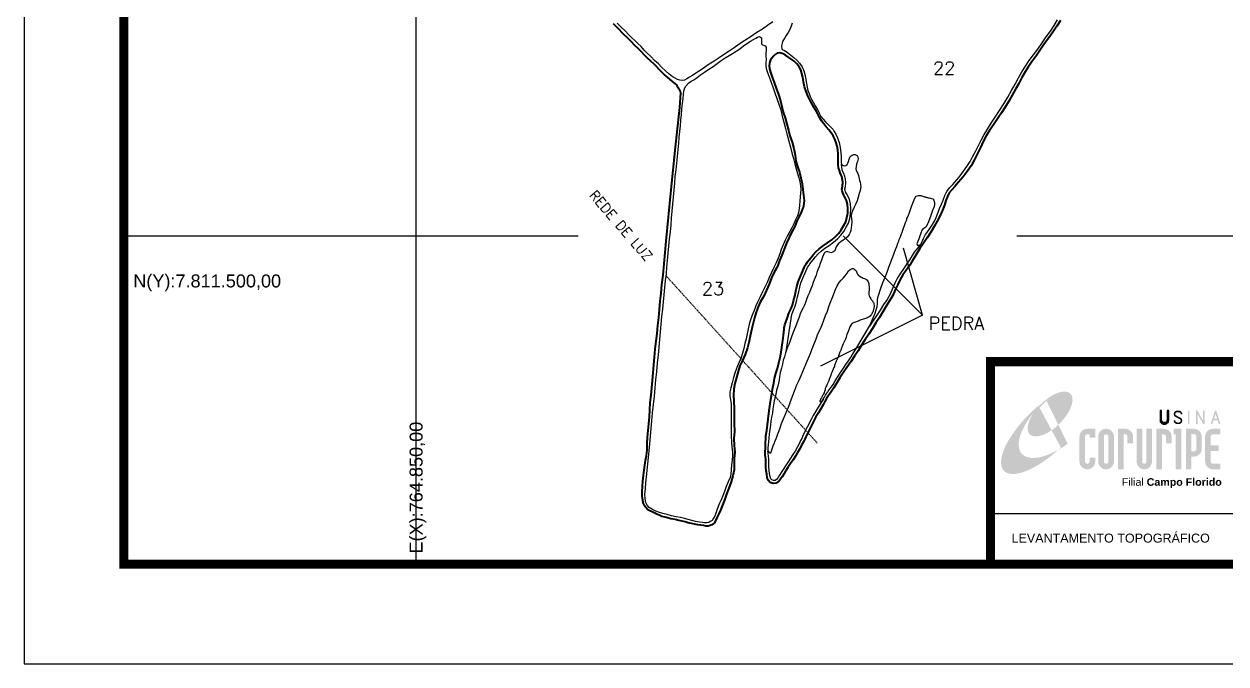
# Model space of a CAD drawing. Header units: inches. Extents: x 752207 to 755177, y 7820271 to 7822371.
# Drawn here: x 752207 to 753413, y 7820271 to 7820913 of the extents above; entities that cross this region are included whole.
import ezdxf
from ezdxf.enums import TextEntityAlignment as Align

# ---------------------------------------------------------------- set-up
doc = ezdxf.new("R2010")
doc.units = ezdxf.units.IN
doc.header["$MEASUREMENT"] = 0
for name, pattern in [('CONTINUO', [0]), ('DASHDOT', [1, 0.5, -0.25, 0, -0.25]), ('LIN0', [0])]:
    doc.linetypes.add(name, pattern=pattern)
doc.layers.add('0114001078', color=1, linetype='Continuous', lineweight=40)
doc.layers.add('MALHA', color=253, linetype='Continuous', lineweight=13)
for name, color, linetype in [('0114001078019', 5, 'Continuous'), ('0114001078022', 5, 'Continuous'), ('0114001078023', 5, 'Continuous'), ('MARGEM', 7, 'CONTINUO'), ('PEDRA', 7, 'Continuous'), ('REDE_DE_LUZ', 6, 'DASHDOT'), ('TEXTO', 7, 'Continuous')]:
    doc.layers.add(name, color=color, linetype=linetype)
doc.styles.add('ARIAL', font='arial.ttf')
doc.styles.add('SIMPLEX', font='simplex', dxfattribs={"height": 0.2})
doc.styles.get("Standard").update_dxf_attribs({"font": 'arial.ttf'})

# ---------------------------------------------------------------- blocks, each defined once
blk = doc.blocks.new('A$C78F83FB3')
at = {"layer": 'MARGEM'}
h = blk.add_hatch(color=20, dxfattribs=at)
edge = h.paths.add_edge_path()
edge.add_ellipse((19.49, 23.77), major_axis=(-6.68, -6.67), ratio=0.469426, start_angle=292.7328, end_angle=601.2579)
edge.add_ellipse((22.83, 22.05), major_axis=(12.64, 11.29), ratio=0.457614, start_angle=79.9069, end_angle=107.9139)
edge = h.paths.add_edge_path()
edge.add_ellipse((18.28, 18.7), major_axis=(13.95, 13.59), ratio=0.386848, start_angle=63.9612, end_angle=264.5993)
edge.add_ellipse((22.83, 22.05), major_axis=(12.64, 11.29), ratio=0.457614, start_angle=107.9139, end_angle=245.1182, ccw=False)
edge.add_ellipse((19.49, 23.77), major_axis=(-6.68, -6.67), ratio=0.469426, start_angle=241.2579, end_angle=292.7328, ccw=False)
for color, points in [(20, [(15.46, 26.12), (14.17, 24.81), (14.06, 24.24), (14.39, 23.97), (14.67, 24.54), (19.47, 29.32), (18.48, 28.66), (17.31, 27.78)]), (7, [(58.42, 24.9), (57.9, 24.9), (57.9, 21.73, -0.414214), (57.15, 20.98), (56.84, 20.98, -0.414214), (56.09, 21.73), (56.09, 24.9), (55.57, 24.9), (55.57, 21.73, 0.414214), (56.84, 20.46), (57.15, 20.46, 0.414214), (58.42, 21.73)]), (7, [(61.7, 24.9), (61.23, 24.9, 0.396318), (60.04, 23.78), (60.04, 23.72, 0.151912), (60.39, 22.97), (60.46, 22.92), (62.18, 22), (62.85, 21.83, 0.12407), (62.51, 22.42), (60.75, 23.36, -0.13192), (60.56, 23.77, -0.385578), (61.23, 24.37), (61.7, 24.37, -0.414214), (62.37, 23.7), (62.89, 23.7, 0.414214)]), (7, [(62.37, 23.7), (62.89, 23.7, 0.414214), (61.7, 24.9), (61.23, 24.9, 0.396318), (60.04, 23.78), (60.04, 23.72, 0.151912), (60.39, 22.97), (60.46, 22.92), (62.18, 22), (62.18, 22, -0.131921), (62.37, 21.59, -0.385578), (61.7, 20.98), (61.23, 20.98, -0.414214), (60.56, 21.65), (60.04, 21.65, 0.414214), (61.23, 20.46), (61.7, 20.46, 0.402546), (62.89, 21.61, 0.165292), (62.51, 22.42), (60.75, 23.36, -0.13192), (60.56, 23.77, -0.385578), (61.23, 24.37), (61.7, 24.37, -0.414214)]), (7, [(30.97, 12.46), (29.13, 12.46), (29.13, 8.21, 1), (34.29, 8.21), (34.29, 9.41), (32.45, 9.41), (32.45, 8.21, -1), (30.97, 8.21)])]:
    blk.add_hatch(color=color, dxfattribs=at).paths.add_polyline_path(points)
h = blk.add_hatch(color=7, dxfattribs=at)
h.paths.add_polyline_path([(65.24, 24.9), (64.72, 24.9), (64.72, 20.46), (65.24, 20.46)])
h.paths.add_polyline_path([(67.38, 20.46), (67.9, 20.46), (67.9, 23.74), (69.74, 20.46), (70.23, 20.46), (70.23, 24.9), (69.71, 24.9), (69.71, 21.58), (67.85, 24.9), (67.38, 24.9)])
h.paths.add_polyline_path([(72.17, 20.46), (72.72, 20.46), (73.14, 21.73), (74.49, 21.73), (74.9, 20.46), (75.45, 20.46), (74, 24.9), (73.62, 24.9)])
h.paths.add_polyline_path([(73.81, 23.8), (74.32, 22.25), (73.31, 22.25)], flags=16)
h = blk.add_hatch(color=7, dxfattribs=at)
h.paths.add_polyline_path([(31.71, 18.93, 0.414214), (29.13, 16.35), (29.13, 12.46), (30.97, 12.46), (30.97, 16.35, -0.414214), (31.71, 17.09), (32.45, 17.09), (32.45, 16.02), (34.29, 16.02), (34.29, 18.93)])
h.paths.add_polyline_path([(44.15, 17.09, -0.414214), (44.89, 16.35), (44.89, 14.1), (46.72, 14.1), (46.72, 16.17, 0.433937), (44.15, 18.93), (41.77, 18.93), (41.77, 12.46), (43.61, 12.46), (43.61, 17.09)])
h.paths.add_polyline_path([(43.61, 12.46), (41.77, 12.46), (41.77, 5.62), (43.61, 5.62)])
h.paths.add_polyline_path([(47.92, 12.46), (49.75, 12.46), (49.75, 18.93), (47.92, 18.93)])
h.paths.add_polyline_path([(52.91, 18.93), (51.08, 18.93), (51.08, 12.46), (52.91, 12.46)])
h.paths.add_polyline_path([(51.08, 8.12, -1), (49.75, 8.12), (49.75, 12.46), (47.92, 12.46), (47.92, 8.12, 1), (52.91, 8.12), (52.91, 12.46), (51.08, 12.46)])
h.paths.add_polyline_path([(54.41, 12.46), (56.25, 12.46), (56.25, 17.09), (56.79, 17.09, -0.414214), (57.53, 16.35), (57.53, 14.1), (59.36, 14.1), (59.36, 16.17, 0.433937), (56.79, 18.93), (54.41, 18.93)])
h.paths.add_polyline_path([(56.25, 12.46), (54.41, 12.46), (54.41, 5.62), (56.25, 5.62)])
h.paths.add_polyline_path([(60.73, 12.46), (62.58, 12.46), (62.58, 18.93), (60.02, 18.93), (60.02, 17.08), (60.73, 17.08)])
h.paths.add_polyline_path([(62.58, 12.46), (60.73, 12.46), (60.73, 5.62), (62.58, 5.62)])
h.paths.add_polyline_path([(64.06, 12.46), (65.82, 12.46), (65.82, 17.17), (66.66, 17.17, -0.450417), (67.48, 16.25), (67.48, 12.46), (69.24, 12.46, 0.002307), (69.24, 12.48, 0.005282), (69.23, 12.54, -0.000938), (69.23, 12.53), (69.23, 16.17, 0.433937), (66.66, 18.93), (64.06, 18.93)])
h.paths.add_polyline_path([(64.06, 5.62), (65.82, 5.62), (65.82, 9.77), (66.66, 9.77, 0.426056), (69.24, 12.46), (67.48, 12.46), (67.48, 12.45, -0.450417), (66.66, 11.53), (65.82, 11.53), (65.82, 12.46), (64.06, 12.46)])
h.paths.add_polyline_path([(70.37, 12.46), (74.87, 12.46), (74.87, 13.44), (72.21, 13.44), (72.21, 16.35, -0.414214), (72.95, 17.09), (75.38, 17.09), (75.38, 18.93), (72.95, 18.93, 0.414214), (70.37, 16.35)])
h.paths.add_polyline_path([(72.21, 11.62), (74.87, 11.62), (74.87, 12.46), (70.37, 12.46), (70.37, 8.21, 0.414214), (72.95, 5.62), (75.38, 5.62), (75.38, 7.47), (72.95, 7.47, -0.414214), (72.21, 8.21)])
h = blk.add_hatch(color=7, dxfattribs=at)
h.paths.add_polyline_path([(35.29, 16.35), (35.29, 8.21, 1), (40.46, 8.21, 0.016978), (40.45, 8.38), (40.45, 16.17, 0.433937), (37.88, 18.93), (37.87, 18.93, 0.41391)])
h.paths.add_polyline_path([(38.62, 16.35), (38.62, 8.21, -1), (37.13, 8.21), (37.13, 16.35, -1)], flags=16)
at = {"layer": 'MARGEM', "linetype": 'Continuous'}
blk.add_lwpolyline([(58.42, 24.9), (57.9, 24.9), (57.9, 21.73, -0.414214), (57.15, 20.98), (56.84, 20.98, -0.414214), (56.09, 21.73), (56.09, 24.9), (55.57, 24.9), (55.57, 21.73, 0.414214), (56.84, 20.46), (57.15, 20.46, 0.414214), (58.42, 21.73), (58.42, 24.9)], format="xyb", close=True, dxfattribs=at)
at = {"layer": 'MARGEM', "color": 252, "insert": (43.05, 2.72), "char_height": 2.5, "attachment_point": 1, "style": 'ARIAL'}
blk.add_mtext_dynamic_manual_height_columns('Filial {\\fArial|b1|i0|c0|p34;Campo Florido}', width=33.0271, gutter_width=2.46, heights=[2.95], dxfattribs=at)

msp = doc.modelspace()

# ---------------------------------------------------------------- linework, layer by layer
at = {"color": 8}
for points in [[(752600, 7821002.4), (752600, 7820370.6)], [(752306.7, 7820700), (752762.9, 7820700)], [(753203.3, 7820700), (755076.7, 7820700)]]:
    msp.add_lwpolyline(points, dxfattribs=at)
for points in [[(753108.4, 7820620.5), (753029, 7820700.2)], [(753108.4, 7820620.5), (753089.4, 7820687.7)], [(753108.4, 7820620.5), (753006.2, 7820569.4)]]:
    msp.add_lwpolyline(points)
at = {"layer": '0114001078'}
msp.add_lwpolyline([(753247.1, 7820916.1), (753243.4, 7820910.4), (753239.4, 7820904.6), (753235.3, 7820898.8), (753231.1, 7820893.1), (753227.1, 7820887.2), (753223, 7820881.2), (753218.9, 7820875.6), (753214.8, 7820870.2), (753211.5, 7820864.7), (753208.2, 7820859), (753205.1, 7820853.1), (753201.9, 7820847.2), (753198.5, 7820841.3), (753195.1, 7820835.4), (753191.5, 7820829.4), (753187.7, 7820823.5), (753183.8, 7820817.4), (753179.8, 7820811.4), (753175.6, 7820805.8), (753172.3, 7820800.4), (753169.5, 7820794.7), (753166.7, 7820788.7), (753163.7, 7820782.7), (753160.7, 7820776.6), (753157.3, 7820770.5), (753153.4, 7820764.7), (753149.2, 7820759.2), (753144.8, 7820753.9), (753141.1, 7820749.6), (753137.8, 7820746.4), (753135.3, 7820743.2), (753133.7, 7820739.6), (753132.1, 7820735.6), (753130.6, 7820731), (753128.5, 7820725.9), (753126.1, 7820720.4), (753123.4, 7820715), (753120.2, 7820709.5), (753116.8, 7820703.8), (753113.1, 7820698.2), (753109.4, 7820692.8), (753105.7, 7820687.4), (753102.7, 7820682.3), (753099.8, 7820677.3), (753097.4, 7820673.6), (753095.8, 7820670.9), (753094, 7820668.4), (753091.7, 7820665.1), (753088.8, 7820661.2), (753086, 7820656.5), (753083.6, 7820651.4), (753081.2, 7820645.9), (753078.6, 7820640.3), (753075.4, 7820634.9), (753072, 7820629.6), (753068.7, 7820624), (753065.3, 7820618.3), (753061.8, 7820612.8), (753058.3, 7820607.3), (753054.7, 7820601.6), (753050.9, 7820596), (753047.3, 7820590.4), (753043.8, 7820584.9), (753040.2, 7820579.4), (753036.5, 7820573.6), (753032.7, 7820568.1), (753029, 7820562.8), (753025.7, 7820557.7), (753022.5, 7820552.6), (753019.4, 7820547.6), (753016.7, 7820543.5), (753014.2, 7820540), (753012.2, 7820537), (753010.6, 7820534.1), (753008.7, 7820530.6), (753006.5, 7820526.7), (753004, 7820522.6), (753001.5, 7820518.5), (752999.8, 7820515.1), (752991.3, 7820498.6), (752990.3, 7820496.3), (752988.9, 7820493.5), (752987.2, 7820490.2), (752985.3, 7820486.5), (752983.2, 7820482.7), (752981, 7820479), (752978.6, 7820475.4), (752976.1, 7820471.6), (752973.5, 7820467.7), (752971.1, 7820464.1), (752969.2, 7820461.1), (752967.5, 7820458.5), (752966, 7820455.9), (752964.1, 7820453.4), (752961.6, 7820451.9), (752958.7, 7820451.6), (752955.7, 7820452.6), (752953.6, 7820454.9), (752952.6, 7820457.8), (752952.1, 7820461.2), (752951.7, 7820464.4), (752951.4, 7820468.3), (752951.3, 7820472.5), (752951.1, 7820476.2), (752950.7, 7820480.3), (752951.3, 7820499.5), (752952.2, 7820504.9), (752953, 7820510.4), (752953.6, 7820516.1), (752954.2, 7820521.8), (752955, 7820526.8), (752955.7, 7820531.5), (752956.3, 7820535.8), (752956.8, 7820539.7), (752957.5, 7820543.6), (752958.3, 7820547.9), (752959.2, 7820552.3), (752960.1, 7820557.1), (752961.4, 7820562), (752962.9, 7820567.2), (752964.4, 7820572.7), (752965.8, 7820578.1), (752966.8, 7820583.4), (752968.7, 7820597.4), (752969, 7820600.8), (752969.3, 7820603.1), (752969.3, 7820604.1), (752969.3, 7820604.2), (752969.3, 7820604.1), (752969.3, 7820604.1), (752969.3, 7820604.1), (752969.3, 7820604.1), (752969.3, 7820604.1), (752969.3, 7820604.1), (752969.3, 7820604.2), (752969.3, 7820604.2), (752969.3, 7820604.2), (752969.3, 7820604.2), (752969.3, 7820604.2), (752969.3, 7820604.2), (752969.3, 7820604.2), (752969.3, 7820604.3), (752969.3, 7820604.3), (752969.5, 7820605.7), (752969.8, 7820607.9), (752970.4, 7820611), (752971.5, 7820614.4), (752972.9, 7820618.2), (752974.5, 7820622.5), (752976.2, 7820626.7), (752978, 7820630.7), (752979.1, 7820635.1), (752980.2, 7820639.6), (752981.5, 7820644.6), (752982.5, 7820649.4), (752983.6, 7820653.9), (752990.1, 7820669), (752990.9, 7820670.5), (752991.1, 7820670.8), (752991.2, 7820671.1), (752991.2, 7820671.1), (752991.3, 7820671.2), (752991.3, 7820671.3), (752991.4, 7820671.4), (752991.4, 7820671.4), (752991.6, 7820671.7), (752992, 7820672.4), (752993, 7820674), (752994.3, 7820675.6), (752996.3, 7820678.1), (752998.7, 7820681.1), (753001.6, 7820684.2), (753004.8, 7820687.2), (753008.7, 7820690.2), (753013.1, 7820693.1), (753017.4, 7820696.1), (753021.1, 7820699.5), (753024.4, 7820702.9), (753027, 7820706.3), (753029.2, 7820710.1), (753031.4, 7820714.2), (753032.6, 7820718.4), (753033.5, 7820722.8), (753033.7, 7820727.4), (753033.3, 7820731.8), (753032.2, 7820735.7), (753030.7, 7820738.8), (753029.4, 7820741.1), (753028.4, 7820743.3), (753027.9, 7820745.2), (753027.7, 7820746.6), (753027.8, 7820747.7), (753027.9, 7820748.5), (753028.1, 7820749.4), (753028.2, 7820750.3), (753028.3, 7820751.2), (753028.5, 7820752.2), (753028.5, 7820753.4), (753028.4, 7820754.5), (753028.3, 7820755.6), (753028.1, 7820756.7), (753028, 7820757.7), (753027.8, 7820758.8), (753027.5, 7820759.6), (753027, 7820761.1), (753026, 7820763.3), (753025.1, 7820765.6), (753024.2, 7820768.5), (753023.9, 7820771.8), (753023.8, 7820775.3), (753023.8, 7820778.7), (753023.8, 7820782.6), (753023.5, 7820786.4), (753022.8, 7820790), (753021.9, 7820793.5), (753020.6, 7820797.2), (753018.7, 7820800.6), (753016.8, 7820803.6), (753014.4, 7820806.5), (753011.9, 7820809.5), (753009.6, 7820812.5), (753007, 7820815.4), (753005.1, 7820818.8), (753003.5, 7820822.1), (753001.7, 7820825.6), (752999.4, 7820829.1), (752997.3, 7820832.8), (752995.3, 7820836.7), (752993.3, 7820840.7), (752991.6, 7820845.1), (752990.2, 7820849.8), (752989.1, 7820854.7), (752988.4, 7820859.3), (752987.5, 7820863.2), (752986.3, 7820866.6), (752984.7, 7820869.8), (752982.4, 7820872.8), (752979.7, 7820875.3), (752976.5, 7820877.7), (752973.3, 7820879.8), (752970.9, 7820881.5), (752968.7, 7820882.7), (752966.4, 7820883.6), (752964.6, 7820883.9), (752962.7, 7820883.6), (752960.7, 7820882.2), (752958.8, 7820880.4), (752957.2, 7820878.5), (752956.1, 7820876.7), (752955.3, 7820874.8), (752954.9, 7820873.2), (752954.7, 7820870.9), (752955.1, 7820867.6), (752956.2, 7820863.4), (752957.6, 7820859.3), (752959.5, 7820854.1), (752961.7, 7820848.2), (752964.1, 7820842), (752966, 7820835.7), (752967.2, 7820829.8), (752968.5, 7820824.2), (752970.8, 7820818.4), (752972.4, 7820812.3), (752973.9, 7820806.3), (752975.5, 7820800.4), (752977.6, 7820794.2), (752979.5, 7820787.7), (752980.8, 7820781.2), (752981.5, 7820775), (752982.9, 7820769.7), (752985, 7820764.2), (752986.5, 7820758.5), (752987.6, 7820752.5), (752988.4, 7820746.7), (752989.2, 7820741.1), (752989.7, 7820735.6), (752989.2, 7820730), (752987.2, 7820724.7), (752984.7, 7820719.7), (752982.4, 7820714.8), (752980.3, 7820709.5), (752977.5, 7820704.1), (752974.7, 7820698.5), (752971.9, 7820692.7), (752969.7, 7820686.7), (752967.2, 7820680.8), (752964.9, 7820675.5), (752962.8, 7820669.5), (752959.7, 7820663.7), (752956.8, 7820657.9), (752954.6, 7820651.7), (752952, 7820645.6), (752949.1, 7820639.6), (752946, 7820634.2), (752943.5, 7820629), (752941.5, 7820623.5), (752940, 7820617.9), (752938.7, 7820612.5), (752937.3, 7820607.1), (752935.7, 7820601.1), (752934.4, 7820594.6), (752932.9, 7820587.8), (752930.6, 7820581.1), (752927.7, 7820575.1), (752925.2, 7820569.7), (752923.4, 7820564), (752921.7, 7820557.9), (752920.1, 7820552), (752919, 7820546.2), (752918.7, 7820540.2), (752919.1, 7820533.9), (752919.5, 7820527), (752919.6, 7820519.5), (752919.6, 7820511.8), (752919.7, 7820504), (752919.3, 7820496.7), (752919.6, 7820489.8), (752920.1, 7820483), (752919.6, 7820476.8), (752919.6, 7820471.3), (752919.4, 7820465.3), (752918.2, 7820459.3), (752916.3, 7820453.3), (752914.2, 7820447.1), (752911.9, 7820440.9), (752909.6, 7820435.1), (752907.6, 7820429.8), (752905.7, 7820424.8), (752903.9, 7820420.7), (752902.2, 7820417.1), (752900.7, 7820414.1), (752899.3, 7820411.9), (752898, 7820410.9), (752897.1, 7820410.2), (752895.5, 7820409.5), (752893.3, 7820408.9), (752890.9, 7820409), (752888.6, 7820409.4), (752885.9, 7820409.7), (752882.9, 7820410.3), (752879.8, 7820411), (752876.6, 7820411.6), (752873.4, 7820412.3), (752870.4, 7820413.3), (752867.4, 7820414), (752863.8, 7820414.6), (752860.1, 7820415.4), (752855.9, 7820416.3), (752851.5, 7820417.4), (752847, 7820418.6), (752832.9, 7820425.4), (752830.4, 7820427.9), (752828.6, 7820430.9), (752827.1, 7820438.7), (752827.1, 7820443.3), (752827.5, 7820448.5), (752827.9, 7820454.1), (752828.4, 7820459.7), (752829, 7820465.1), (752829.7, 7820470), (752830.4, 7820474.8), (752831.6, 7820479.7), (752832.1, 7820485.1), (752832.2, 7820491.3), (752832.4, 7820498), (752833, 7820504.8), (752833.9, 7820511.7), (752834.6, 7820518.6), (752834.8, 7820525.7), (752835.3, 7820533), (752836, 7820540.2), (752836.7, 7820547.6), (752837.5, 7820555.1), (752838.2, 7820562.8), (752838.8, 7820570.6), (752839.4, 7820578.5), (752840.3, 7820586.5), (752841.3, 7820594.4), (752842.1, 7820602.2), (752842.8, 7820610.2), (752843.7, 7820618.2), (752844.6, 7820626.3), (752845.3, 7820634.5), (752846.1, 7820642.8), (752846.9, 7820651.2), (752848.1, 7820660.8), (752851.1, 7820694.7), (752856.2, 7820746.4), (752860.5, 7820789.1), (752864.9, 7820828.8), (752865.8, 7820843.7), (752865.7, 7820845), (752865.2, 7820845.7), (752865, 7820846.3), (752865, 7820846.3), (752865, 7820846.3), (752864.9, 7820846.4), (752864.7, 7820846.9), (752863.8, 7820847.7), (752863.1, 7820848.7), (752862.8, 7820849.4), (752862.5, 7820849.9), (752862.1, 7820850.7), (752861.5, 7820851.8), (752860.6, 7820852.8), (752859.3, 7820853.7), (752857.3, 7820855.2), (752855.1, 7820857), (752852.4, 7820859.3), (752849.7, 7820861.8), (752847, 7820864.3), (752844.3, 7820866.9), (752841.6, 7820869.9), (752838.8, 7820872.6), (752835.7, 7820875.3), (752832.6, 7820878.3), (752829.5, 7820881.5), (752826.3, 7820884.7), (752823.1, 7820888.1), (752819.7, 7820891.3), (752816.4, 7820894.7), (752812.6, 7820898.4), (752808.1, 7820903), (752803.2, 7820907.7), (752798.2, 7820912.8)], dxfattribs=at)
at = {"layer": '0114001078019', "elevation": 625.2}
msp.add_lwpolyline([(752958.3, 7820914.9), (752952.8, 7820911.2), (752947.8, 7820907.6), (752942.2, 7820904.1), (752936.4, 7820900.2), (752930.3, 7820896.3), (752924.6, 7820892.4), (752919.4, 7820888.7), (752914.5, 7820885.5), (752909.6, 7820882.3), (752904.5, 7820878.8), (752899.3, 7820875.5), (752894.3, 7820872.3), (752889.7, 7820869.1), (752885.2, 7820866), (752880.9, 7820863.3), (752877.5, 7820861), (752874.6, 7820859.2), (752871.9, 7820857.7), (752869.5, 7820856.5), (752867.3, 7820856), (752864.8, 7820856.3), (752862.5, 7820857.1), (752860.3, 7820858.2), (752857.2, 7820859.9), (752853.9, 7820862.7), (752850.5, 7820865.8), (752847, 7820869.2), (752843.4, 7820872.6), (752839.6, 7820876.2), (752835.9, 7820880), (752832.3, 7820883.4), (752829.1, 7820886.6), (752826, 7820890), (752822.9, 7820893.1), (752819.8, 7820896), (752816.9, 7820898.8), (752813.6, 7820902), (752810, 7820905.7), (752806.1, 7820909.6), (752802.1, 7820913.5)], dxfattribs=at)
at = {"layer": '0114001078022'}
for points in [[(752977.6, 7820913.6), (752976.6, 7820910.7), (752975.2, 7820907.3), (752973.6, 7820904.3), (752971.8, 7820901.3), (752970.2, 7820898.8), (752968.9, 7820896.7), (752968.1, 7820895.1), (752967.5, 7820893.6), (752967.2, 7820892), (752966.9, 7820890), (752967.3, 7820888.2), (752967.8, 7820887.2), (752969.9, 7820886.1), (752969.9, 7820886.1), (752971.5, 7820885.1), (752973.1, 7820884), (752974.6, 7820882.8), (752976.5, 7820881.4), (752979.2, 7820879.2), (752982.3, 7820876.5), (752985.1, 7820873.5), (752987.7, 7820869.8), (752989.5, 7820865.6), (752990.8, 7820861.1), (752991.4, 7820856.8), (752992, 7820852.9), (752992.8, 7820849.3), (752993.5, 7820846), (752994.6, 7820843), (752995.6, 7820840.1), (752997, 7820837.3), (752998.7, 7820834.2), (753000.8, 7820830.7), (753003.1, 7820826.9), (753004.9, 7820823.1), (753006.6, 7820820), (753008.7, 7820817.2), (753011.1, 7820814.6), (753013, 7820812.7), (753014.7, 7820810.9), (753016.3, 7820809.5), (753017.2, 7820808.4), (753018.1, 7820807.6), (753018.8, 7820806.7), (753020, 7820805), (753021.6, 7820802.3), (753023.3, 7820798.4), (753024.7, 7820793.8), (753025.8, 7820788.7), (753026.6, 7820783.9), (753026.9, 7820779.4), (753026.9, 7820775.8), (753026.9, 7820773.7), (753027.3, 7820772.2), (753028.3, 7820771.2), (753029.3, 7820770.6), (753030.2, 7820770.5), (753031.5, 7820770.9), (753032.9, 7820771.7), (753033.6, 7820773), (753034.4, 7820774.8), (753034.9, 7820777), (753035.7, 7820779.2), (753036.8, 7820780.5), (753037.8, 7820781.2), (753038.9, 7820781.5), (753039.5, 7820781.8), (753039.8, 7820781.7), (753040.9, 7820781.7), (753042.2, 7820781.2), (753043.1, 7820780.7), (753043.4, 7820780.1), (753043.7, 7820779.4), (753043.9, 7820777.5), (753043.3, 7820774.7), (753042.4, 7820772.1), (753041.8, 7820769.6), (753041.6, 7820767.4), (753041.9, 7820765.7), (753042.7, 7820764.3), (753043.5, 7820762.7), (753044.2, 7820760.8), (753044.5, 7820759.1), (753044.8, 7820757.4), (753045.3, 7820755.7), (753045.9, 7820753.9), (753046.4, 7820751.9), (753046.5, 7820749.2), (753045.8, 7820745.8), (753044.9, 7820742.5), (753044.1, 7820738.9), (753043, 7820735.4), (753041.6, 7820732.3), (753040, 7820728.8), (753038.3, 7820725.3), (753037.2, 7820722.6), (753036.8, 7820719.9), (753037.1, 7820717.2), (753037.5, 7820714.3), (753037.4, 7820711), (753037, 7820708.3), (753036.5, 7820705.5), (753035.8, 7820703.6), (753034.8, 7820701.5), (753033.2, 7820699.2), (753031, 7820697.3), (753028.9, 7820695.8), (753026.7, 7820694.3), (753024.6, 7820692.8), (753023.1, 7820691.2), (753021.9, 7820689.2), (753021.2, 7820687.2), (753020.4, 7820685.1), (753018.5, 7820683.7), (753016.5, 7820683.2), (753014.7, 7820683.8), (753013.6, 7820684.1), (753012.7, 7820684.3), (753011.7, 7820684.2), (753010.7, 7820683.7), (753009.9, 7820682.7), (753009.3, 7820681), (753008.3, 7820678.6), (753007.1, 7820675.6), (753005.8, 7820672.3), (753004.7, 7820669), (753003.6, 7820666), (753002.6, 7820663.3), (753001.8, 7820660.8), (753000.8, 7820658.3), (752999.8, 7820655.9), (752998.7, 7820653.2), (752997.7, 7820650.1), (752996.5, 7820646.9), (752995.1, 7820643.4), (752993.4, 7820639.8), (752992, 7820636.2), (752991, 7820633.4), (752990.1, 7820630.6), (752988.8, 7820627.9), (752987, 7820625), (752985.7, 7820621.9), (752984.6, 7820618.6), (752983.3, 7820615.1), (752982.1, 7820611.7), (752978.3, 7820602.4), (752977.1, 7820598.7), (752975.8, 7820594.9), (752974.4, 7820591.3), (752973.1, 7820588.4), (752972.1, 7820585.9), (752971, 7820582.7), (752970, 7820578.9), (752968.8, 7820575.3), (752968.1, 7820571.5), (752967, 7820567.5), (752965.8, 7820563.2), (752965.1, 7820559.1), (752964.6, 7820555.5), (752964, 7820552.5), (752963.2, 7820549.3), (752962.1, 7820545.3), (752961.2, 7820541.1), (752960.3, 7820537.4), (752959.6, 7820534.2), (752958.9, 7820530.5), (752958.3, 7820526.5), (752957.9, 7820522.3), (752957.1, 7820518.3), (752956.3, 7820514.2), (752955.9, 7820510.1), (752955.3, 7820505.7), (752954.7, 7820501.3), (752954.2, 7820497.3), (752953.8, 7820493.8), (752953.5, 7820490.4), (752953.2, 7820487.4), (752953.2, 7820485.3), (752953.5, 7820484.1), (752954.2, 7820483.2), (752955.1, 7820482.6), (752956.2, 7820482.3), (752958.7, 7820489.5), (752959.5, 7820491.9), (752960.6, 7820494.4), (752961.9, 7820497.4), (752963, 7820500.5), (752964.3, 7820503.9), (752965.5, 7820507.5), (752967.1, 7820511.8), (752968.9, 7820516.7), (752972.8, 7820525.4), (752973.6, 7820527.2), (752975.8, 7820533.1), (752977.9, 7820539.2), (752980.2, 7820545.2), (752982.4, 7820550.7), (752984.6, 7820555.5), (752986.6, 7820560), (752988.4, 7820564.2), (752989.9, 7820568.1), (752991.6, 7820572.2), (752993.6, 7820576.7), (752995.7, 7820581.6), (752997.7, 7820586.7), (752999.7, 7820591.7), (753001.7, 7820596.9), (753003.6, 7820601.7), (753005.7, 7820606.1), (753007.7, 7820610.8), (753009.4, 7820615.5), (753011.1, 7820620.1), (753013, 7820624.5), (753014.6, 7820629.1), (753016.3, 7820633.5), (753018, 7820637.6), (753019.6, 7820642.1), (753021.3, 7820646.2), (753022.8, 7820649.9), (753024.8, 7820653.2), (753027, 7820655.6), (753028.8, 7820657.7), (753030.9, 7820660.1), (753032.9, 7820662.7), (753034.4, 7820665), (753036, 7820666.5), (753037.9, 7820667.3), (753038.9, 7820667.3), (753039.6, 7820667.1), (753040.4, 7820666.5), (753041.3, 7820665.6), (753041.8, 7820665), (753042.1, 7820664.2), (753042.5, 7820663.2), (753043.3, 7820661.8), (753044.3, 7820660.5), (753045.7, 7820659.6), (753047, 7820658.8), (753048, 7820658.2), (753049.1, 7820657.7), (753050.2, 7820657.2), (753050.8, 7820656.9), (753051.7, 7820656.6), (753051.9, 7820656.3), (753052.5, 7820655.9), (753053.2, 7820655.1), (753054, 7820654), (753054.6, 7820652.4), (753054.8, 7820650.8), (753055, 7820649.2), (753055, 7820647.4), (753054.9, 7820645.8), (753054.7, 7820644.1), (753054.5, 7820642.6), (753054.6, 7820641.3), (753055.1, 7820640), (753055.8, 7820638.5), (753056.6, 7820637.1), (753057.1, 7820636.4), (753057.7, 7820635.5), (753058.2, 7820634.9), (753058.7, 7820634.1), (753059.2, 7820633.4), (753059.6, 7820632.5), (753059.7, 7820631.5), (753059.9, 7820630.4), (753059.9, 7820629.4), (753059.9, 7820628.7), (753059.7, 7820627.9), (753059.5, 7820626.8), (753059.4, 7820626.2), (753059.3, 7820625.8), (753059.1, 7820625.2), (753058.9, 7820624.5), (753058.5, 7820623.6), (753058.1, 7820622.8), (753057.9, 7820622.5), (753057.7, 7820622), (753057.2, 7820621.3), (753056.7, 7820620.5), (753056.1, 7820619.7), (753055.1, 7820618.9), (753053.8, 7820618.1), (753052.6, 7820617.6), (753051.3, 7820617.1), (753050.2, 7820616.9), (753048.9, 7820616.6), (753047.9, 7820616.2), (753047, 7820615.8), (753046, 7820615.5), (753045, 7820615), (753044.1, 7820614.6), (753042.8, 7820614.1), (753041.3, 7820613.7), (753040, 7820613.1), (753039, 7820612.9), (753038.2, 7820612.2), (753037.2, 7820611.5), (753036.5, 7820610.4), (753035.7, 7820608.8), (753034.9, 7820606.9), (753033.8, 7820604.2), (753032.7, 7820601.3), (753031.8, 7820598.6), (753031.1, 7820596.6), (753030.3, 7820594.6), (753029, 7820591.9), (753027.5, 7820588.5), (753026.4, 7820585.6), (753025.6, 7820583.4), (753025.3, 7820582.7), (753025.3, 7820582.6), (753024.9, 7820581.5), (753024.1, 7820579.5), (753023.1, 7820577.2), (753022, 7820574.4), (753021, 7820571.7), (753020.2, 7820570.1), (753020.2, 7820569.8), (753020.2, 7820569.8), (753020.1, 7820568.9), (753019.5, 7820568), (753018.9, 7820566.3), (753018.1, 7820564.8), (753017.5, 7820563.2), (753016.9, 7820561.6), (753016.1, 7820559.5), (753015.2, 7820557), (753014.1, 7820554), (753012.8, 7820551.4), (753012.1, 7820549.8), (753011.6, 7820548.8), (753011.5, 7820548.3), (753011.2, 7820547.8), (753010.9, 7820547.1), (753010.8, 7820546.4), (753010.8, 7820546.1), (753010.8, 7820546.1), (753010.8, 7820546), (753010.8, 7820545.9), (753010.7, 7820545.4), (753010.6, 7820545.2), (753010.4, 7820544.7), (753010.3, 7820544.6), (753010.3, 7820544.2), (753009.7, 7820542.8), (753009.1, 7820541.5), (753008.7, 7820540.6), (753008.3, 7820539.8), (753007.8, 7820539.2), (753007.6, 7820538.7), (753007.6, 7820538.7), (753007.6, 7820538.7), (753007.5, 7820538.5), (753007.4, 7820538.2), (753007.1, 7820537.6), (753006.6, 7820536.8), (753006.1, 7820535.8), (753005.5, 7820534.3), (753005.5, 7820533.9), (753005.5, 7820533.9), (753006.9, 7820534.1), (753008.1, 7820534.9), (753008.9, 7820535.9), (753009.2, 7820536.3), (753009.3, 7820536.8), (753010.1, 7820538.3), (753011.1, 7820540.3), (753012.4, 7820542.4), (753013.2, 7820543.5), (753013.4, 7820543.7)], [(753013.4, 7820543.7), (753013.9, 7820544.3), (753014.8, 7820545.6), (753015.9, 7820547), (753017.1, 7820548.7), (753018.8, 7820551.1), (753020.6, 7820554.1), (753022.4, 7820557.3), (753024.6, 7820560.4), (753026.9, 7820564), (753029.3, 7820567.4), (753031.5, 7820571), (753034.1, 7820574.9), (753036.8, 7820578.8), (753039.2, 7820582.7), (753041.5, 7820586.6), (753055.4, 7820609.6), (753057.1, 7820613.3), (753061, 7820622.7), (753062.1, 7820625.9), (753062.9, 7820629.1), (753063.2, 7820631.8), (753063.2, 7820633.9), (753063.4, 7820636.4), (753064, 7820639.2), (753064.9, 7820642.3), (753066.1, 7820645.6), (753067.5, 7820649.5), (753069.1, 7820653.9), (753070.9, 7820658.8), (753072.9, 7820663.8), (753074.6, 7820668.6), (753079.7, 7820681.9), (753080.3, 7820683.8), (753081.3, 7820686.3), (753082.6, 7820689.4), (753083.8, 7820692.8), (753084.6, 7820694.9), (753085.2, 7820696.5), (753086.1, 7820698.5), (753087.2, 7820701.1), (753088.2, 7820703.9), (753089.2, 7820706.9), (753090.6, 7820710.4), (753091.6, 7820713.4), (753092.3, 7820715.5), (753092.7, 7820716.6), (753092.9, 7820717.5), (753093.5, 7820718.7), (753094.3, 7820720.9), (753095.6, 7820723.6), (753096.6, 7820726.6), (753097.6, 7820729.5), (753098.9, 7820733), (753100.1, 7820736.3), (753101.1, 7820738.6), (753102.2, 7820739.8), (753103.4, 7820740.4), (753104.4, 7820740.6), (753104.9, 7820740.6), (753105.3, 7820740.6), (753106.1, 7820740.7), (753106.5, 7820740.5), (753106.9, 7820740.6), (753107.5, 7820740.2), (753108, 7820740.2), (753109, 7820739.9), (753109.8, 7820739.7), (753110, 7820739.6), (753110.3, 7820739.4), (753110.9, 7820739.3), (753111.4, 7820739.1), (753112.4, 7820738.8), (753113.1, 7820738.6), (753113.6, 7820738.5), (753114.3, 7820738.3), (753115.3, 7820738.2), (753116.3, 7820738), (753117.6, 7820737.7), (753118.8, 7820737.3), (753119.9, 7820735.9), (753120.6, 7820733.6), (753120.5, 7820731.1), (753119.8, 7820728.5), (753118.7, 7820725.6), (753117.5, 7820722.6), (753116.4, 7820719.4), (753113.8, 7820712.6), (753113.5, 7820712.1), (753113.5, 7820711.8), (753113.4, 7820711.8), (753113.3, 7820711.5), (753112.9, 7820710.6), (753112, 7820709.2), (753110.7, 7820708.2), (753109.7, 7820707.4), (753108.5, 7820706.4), (753107.6, 7820705.1), (753107.1, 7820703.7), (753106.6, 7820701.9), (753105.9, 7820700), (753105.1, 7820697.7), (753104.2, 7820695.6), (753103.4, 7820693.7), (753102.9, 7820692.1), (753103, 7820691.5), (753103.2, 7820690.9), (753103.6, 7820690.7), (753104.7, 7820690.8), (753105.9, 7820691.1), (753106.8, 7820691.8), (753107.5, 7820693), (753108.5, 7820695), (753109.5, 7820697.4), (753110.6, 7820699.5), (753111.6, 7820701.4), (753112.8, 7820703.1), (753116.6, 7820708.4), (753118.4, 7820711.4), (753120.4, 7820715), (753122.2, 7820718.7), (753123.9, 7820722.9), (753125.6, 7820727.5), (753127.5, 7820731.9), (753129.3, 7820735.9), (753130.9, 7820740.8), (753132.8, 7820744.8), (753135.6, 7820748.4), (753138.9, 7820751.7), (753142.9, 7820756.3), (753146.4, 7820760.5), (753149.7, 7820764.9), (753153, 7820769.6), (753156.2, 7820774.7), (753159, 7820780.1), (753162, 7820785.5), (753164.8, 7820790.8), (753167.5, 7820796.2), (753170.4, 7820801.9), (753173.8, 7820807.3), (753177.6, 7820813.1), (753181.6, 7820819.3), (753185.8, 7820825.9), (753190.1, 7820832.7), (753194.2, 7820839.4), (753197.9, 7820846), (753201.4, 7820852.5), (753204.9, 7820858.7), (753208.2, 7820864.7), (753211.8, 7820870.5), (753215.7, 7820876), (753220, 7820881.7), (753224.3, 7820887.6), (753228.5, 7820893.8), (753232.6, 7820899.8), (753236.9, 7820905.4), (753240.7, 7820911.1), (753244.1, 7820916.9)]]:
    msp.add_lwpolyline(points, dxfattribs=at)
at = {"layer": '0114001078023'}
msp.add_lwpolyline([(752951.4, 7820873.2), (752951.4, 7820871.1), (752951.7, 7820867.9), (752952.8, 7820864), (752954.5, 7820859.7), (752956.3, 7820855), (752958.2, 7820849.6), (752960.3, 7820843.8), (752962.4, 7820838.1), (752964.4, 7820832.4), (752966.2, 7820826.7), (752967.7, 7820820.4), (752969.4, 7820814.1), (752971.1, 7820807.7), (752972.8, 7820801.3), (752974.4, 7820795.1), (752976, 7820789.1), (752977.5, 7820783.4), (752978.9, 7820777.9), (752980.4, 7820772.5), (752981.8, 7820767.5), (752983.1, 7820762.7), (752984.3, 7820758.3), (752985.4, 7820754.2), (752986.1, 7820750.2), (752986.4, 7820746.5), (752986.1, 7820742.9), (752985.7, 7820739.2), (752985.4, 7820735.1), (752985, 7820730.9), (752984.8, 7820727.1), (752984.2, 7820723.6), (752983.1, 7820720.2), (752981.2, 7820716.3), (752979.3, 7820712.2), (752977.3, 7820708.2), (752975.2, 7820704.4), (752972.9, 7820700.4), (752970.6, 7820695.9), (752968.5, 7820691.2), (752966.8, 7820686.5), (752965.4, 7820682), (752963.7, 7820677.6), (752961.5, 7820673.2), (752959.3, 7820668.5), (752956.9, 7820663.3), (752954.7, 7820658.3), (752952.5, 7820653.4), (752950.4, 7820648.6), (752947.9, 7820643.9), (752945.5, 7820639), (752943.3, 7820634.3), (752941.3, 7820629.8), (752939.4, 7820625.2), (752937.5, 7820620.6), (752935.9, 7820616), (752934.5, 7820611.4), (752933.5, 7820606.8), (752932.4, 7820601.8), (752931.5, 7820596.9), (752930.3, 7820592.1), (752929.1, 7820587.1), (752927.8, 7820582.4), (752926.6, 7820578), (752924.6, 7820573.5), (752922.4, 7820568.7), (752920.6, 7820563.5), (752918.9, 7820558.1), (752917.3, 7820552.7), (752916.1, 7820547.8), (752915.2, 7820543.5), (752915.2, 7820539.5), (752915.7, 7820535.6), (752916.4, 7820532.1), (752916.5, 7820527.8), (752916.3, 7820522.3), (752916.3, 7820516.5), (752916.3, 7820510.7), (752916.3, 7820504.9), (752916.6, 7820499), (752916.9, 7820493.1), (752917.2, 7820488), (752917.8, 7820483.6), (752917.9, 7820479.5), (752917.5, 7820475.1), (752916.9, 7820470.4), (752916.5, 7820465.5), (752916.1, 7820461.2), (752915.5, 7820457.7), (752913.6, 7820453.5), (752911.6, 7820448.5), (752909.9, 7820443.7), (752908.1, 7820439.3), (752906.3, 7820435.4), (752904.8, 7820432.1), (752903.5, 7820428.5), (752902.1, 7820425), (752901, 7820421.8), (752899.9, 7820419), (752898.8, 7820416.8), (752897.3, 7820414.7), (752895.5, 7820413.5), (752894.1, 7820412.6), (752892.5, 7820412.3), (752891, 7820412.2), (752889.8, 7820412.3), (752887.8, 7820412.4), (752884.7, 7820412.8), (752880.8, 7820413.7), (752877, 7820414.5), (752873.2, 7820415.6), (752869.6, 7820416.5), (752865.5, 7820417.4), (752861.1, 7820418.3), (752856.5, 7820419.3), (752852.1, 7820420.5), (752847.9, 7820421.6), (752844.4, 7820422.7), (752841, 7820423.9), (752837.5, 7820425.6), (752834.3, 7820427.7), (752832.2, 7820429.9), (752830.7, 7820432.6), (752830, 7820436.4), (752829.9, 7820441.1), (752830.3, 7820446.5), (752830.9, 7820452.3), (752831.6, 7820458.4), (752832.3, 7820464.8), (752832.9, 7820471.3), (752833.4, 7820477.8), (752834.1, 7820484.4), (752834.9, 7820491.5), (752835.5, 7820499), (752836.1, 7820506.7), (752836.8, 7820514.5), (752837.6, 7820522.6), (752838.5, 7820530.9), (752839.4, 7820539.2), (752840.2, 7820547.5), (752840.9, 7820555.8), (752841.7, 7820564.1), (752842.5, 7820572.4), (752843.4, 7820580.6), (752844.1, 7820588.5), (752844.8, 7820596.3), (752845.5, 7820604), (752846.1, 7820611.6), (752846.9, 7820619.1), (752847.7, 7820626.5), (752848.5, 7820633.9), (752849.3, 7820641.1), (752849.9, 7820648.3), (752850.6, 7820655.2), (752851.4, 7820661.9), (752852, 7820668.6), (752852.6, 7820675.5), (752853.3, 7820682.7), (752854, 7820689.9), (752854.6, 7820697.1), (752855.4, 7820704.2), (752856.1, 7820711.1), (752856.7, 7820718), (752857.3, 7820725), (752858, 7820732.1), (752858.7, 7820739.1), (752859.4, 7820746.1), (752859.9, 7820752.9), (752860.4, 7820759.6), (752861.1, 7820766.4), (752861.9, 7820773.2), (752862.6, 7820779.9), (752863.3, 7820786.5), (752863.9, 7820793), (752864.4, 7820799.1), (752864.9, 7820805), (752865.5, 7820810.6), (752865.9, 7820816.2), (752866.6, 7820822), (752867.1, 7820827.6), (752867.7, 7820832.9), (752868.2, 7820837.8), (752868.6, 7820841.9), (752869, 7820845.2), (752869.6, 7820847.8), (752870.6, 7820850.1), (752874, 7820853.7), (752876.2, 7820855.2), (752879, 7820856.6), (752882.2, 7820858.9), (752885.8, 7820861.7), (752889.8, 7820864.4), (752894.2, 7820867.3), (752898.3, 7820870.2), (752902.4, 7820873), (752906.5, 7820876), (752910.6, 7820878.8), (752914.3, 7820881.1), (752917.7, 7820883), (752921.5, 7820885.3), (752925.2, 7820887.9), (752928.8, 7820890.7), (752932.3, 7820893.3), (752935.7, 7820895.5), (752938.9, 7820897.3), (752941.3, 7820898.6), (752942.9, 7820899.5), (752945, 7820900.2), (752946.8, 7820898.8), (752946.9, 7820897), (752946.9, 7820894.7), (752946.8, 7820893.8), (752947, 7820892.7), (752948, 7820891.7), (752949.5, 7820891.3), (752950.5, 7820890.9), (752951.6, 7820889.6), (752951.5, 7820888.9), (752951.5, 7820887.7), (752951.6, 7820886.8), (752951.5, 7820885.7), (752951.4, 7820884), (752951.2, 7820883.1), (752951.1, 7820882.1), (752951.2, 7820880.9), (752951.3, 7820879.7), (752951.7, 7820877.8)], close=True, dxfattribs=at)
at = {"layer": 'MARGEM', "color": 174, "linetype": 'LIN0', "flags": 128}
msp.add_lwpolyline([(755176.7, 7822370.6), (752206.7, 7822370.6), (752206.7, 7820270.6), (755176.7, 7820270.6)], close=True, dxfattribs=at)
at = {"layer": 'MARGEM', "color": 174, "linetype": 'LIN0', "const_width": 9.09, "flags": 128}
for points in [[(755076.7, 7822270.6), (752306.7, 7822270.6), (752306.7, 7820370.6), (755076.7, 7820370.6)], [(753176.7, 7820573.9), (755076.7, 7820573.9), (755076.7, 7820370.6), (753176.7, 7820370.6)]]:
    msp.add_lwpolyline(points, close=True, dxfattribs=at)
at = {"layer": 'MARGEM', "color": 174, "linetype": 'LIN0', "const_width": 1.01, "flags": 128}
msp.add_lwpolyline([(753176.7, 7820421.4), (754064.8, 7820421.4)], dxfattribs=at)
at = {"layer": 'PEDRA'}
for points in [[(753027.3, 7820772.2), (753028.3, 7820771.2), (753029.3, 7820770.6), (753030.2, 7820770.5), (753031.5, 7820770.9), (753032.9, 7820771.7), (753033.6, 7820773), (753034.4, 7820774.8), (753034.9, 7820777), (753035.7, 7820779.2), (753036.8, 7820780.5), (753037.8, 7820781.2), (753038.9, 7820781.5), (753039.5, 7820781.8), (753039.8, 7820781.7), (753040.9, 7820781.7), (753042.2, 7820781.2), (753043.1, 7820780.7), (753043.4, 7820780.1), (753043.7, 7820779.4), (753043.9, 7820777.5), (753043.3, 7820774.7), (753042.4, 7820772.1), (753041.8, 7820769.6), (753041.6, 7820767.4), (753041.9, 7820765.7), (753042.7, 7820764.3), (753043.5, 7820762.7), (753044.2, 7820760.8), (753044.5, 7820759.1), (753044.8, 7820757.4), (753045.3, 7820755.7), (753045.9, 7820753.9), (753046.4, 7820751.9), (753046.5, 7820749.2), (753045.8, 7820745.8), (753044.9, 7820742.5), (753044.1, 7820738.9), (753043, 7820735.4), (753041.6, 7820732.3), (753040, 7820728.8), (753038.3, 7820725.3), (753037.2, 7820722.6), (753036.8, 7820719.9), (753037.1, 7820717.2), (753037.5, 7820714.3), (753037.4, 7820711), (753037, 7820708.3), (753036.5, 7820705.5), (753035.8, 7820703.6), (753034.8, 7820701.5), (753033.2, 7820699.2), (753031, 7820697.3), (753028.9, 7820695.8), (753026.7, 7820694.3), (753024.6, 7820692.8), (753023.1, 7820691.2), (753021.9, 7820689.2), (753021.2, 7820687.2), (753020.4, 7820685.1), (753018.5, 7820683.7), (753016.5, 7820683.2), (753014.7, 7820683.8), (753013.6, 7820684.1), (753012.7, 7820684.3), (753011.7, 7820684.2), (753010.7, 7820683.7), (753009.9, 7820682.7), (753009.3, 7820681), (753008.3, 7820678.6), (753007.1, 7820675.6), (753005.8, 7820672.3), (753004.7, 7820669), (753003.6, 7820666), (753002.6, 7820663.3), (753001.8, 7820660.8), (753000.8, 7820658.3), (752999.8, 7820655.9), (752998.7, 7820653.2), (752997.7, 7820650.1), (752996.5, 7820646.9), (752995.1, 7820643.4), (752993.4, 7820639.8), (752992, 7820636.2), (752991, 7820633.4), (752990.1, 7820630.6), (752988.8, 7820627.9), (752987, 7820625), (752985.7, 7820621.9), (752984.6, 7820618.6), (752983.3, 7820615.1), (752982.1, 7820611.7), (752978.3, 7820602.4), (752977.1, 7820598.7), (752975.8, 7820594.9), (752974.4, 7820591.3), (752973.1, 7820588.4), (752972.1, 7820585.9), (752971.5, 7820584.1), (752977.3, 7820621.4), (752979, 7820625.5), (752980.8, 7820629.7), (752982, 7820634.3), (752983.1, 7820638.9), (752984.4, 7820643.9), (752985.4, 7820648.8), (752986.4, 7820653), (752992.8, 7820667.7), (752993.5, 7820669.1), (752993.6, 7820669.2), (752993.8, 7820669.3), (752994.2, 7820670.3), (752994.6, 7820670.9), (752995.5, 7820672.2), (752996.6, 7820673.7), (752998.6, 7820676.2), (753001, 7820679.1), (753003.7, 7820682), (753006.7, 7820684.9), (753010.4, 7820687.7), (753014.8, 7820690.6), (753019.3, 7820693.8), (753023.2, 7820697.3), (753026.6, 7820700.9), (753029.5, 7820704.6), (753031.9, 7820708.7), (753034.2, 7820713), (753035.5, 7820717.7), (753036.4, 7820722.4), (753036.7, 7820727.5), (753036.3, 7820732.4), (753035.1, 7820736.7), (753033.4, 7820740.2), (753032.1, 7820742.5), (753031.2, 7820744.3), (753030.8, 7820745.8), (753030.7, 7820746.7), (753030.7, 7820747.5), (753030.8, 7820748), (753031, 7820748.8), (753031.2, 7820749.8), (753031.3, 7820750.8), (753031.5, 7820752), (753031.4, 7820753.5), (753031.4, 7820754.7), (753031.3, 7820756), (753031.1, 7820757.2), (753031, 7820758.2), (753030.7, 7820759.6), (753030.3, 7820760.6), (753029.8, 7820762.2), (753028.7, 7820764.5), (753027.9, 7820766.5)], [(753106.8, 7820691.8), (753100.1, 7820683.8), (753097.2, 7820678.9), (753094.9, 7820675.2), (753093.2, 7820672.6), (753091.6, 7820670.1), (753089.3, 7820666.9), (753086.3, 7820662.8), (753083.4, 7820658), (753080.8, 7820652.7), (753078.5, 7820647.2), (753075.9, 7820641.7), (753072.9, 7820636.4), (753069.5, 7820631.2), (753066.1, 7820625.5), (753055.4, 7820609.6), (753057.1, 7820613.3), (753061, 7820622.7), (753062.1, 7820625.9), (753062.9, 7820629.1), (753063.2, 7820631.8), (753063.2, 7820633.9), (753063.4, 7820636.4), (753064, 7820639.2), (753064.9, 7820642.3), (753066.1, 7820645.6), (753067.5, 7820649.5), (753069.1, 7820653.9), (753070.9, 7820658.8), (753072.9, 7820663.8), (753074.6, 7820668.6), (753079.7, 7820681.9), (753080.3, 7820683.8), (753081.3, 7820686.3), (753082.6, 7820689.4), (753083.8, 7820692.8), (753084.6, 7820694.9), (753085.2, 7820696.5), (753086.1, 7820698.5), (753087.2, 7820701.1), (753088.2, 7820703.9), (753089.2, 7820706.9), (753090.6, 7820710.4), (753091.6, 7820713.4), (753092.3, 7820715.5), (753092.7, 7820716.6), (753092.9, 7820717.5), (753093.5, 7820718.7), (753094.3, 7820720.9), (753095.6, 7820723.6), (753096.6, 7820726.6), (753097.6, 7820729.5), (753098.9, 7820733), (753100.1, 7820736.3), (753101.1, 7820738.6), (753102.2, 7820739.8), (753103.4, 7820740.4), (753104.4, 7820740.6), (753104.9, 7820740.6), (753105.3, 7820740.6), (753106.1, 7820740.7), (753106.5, 7820740.5), (753106.9, 7820740.6), (753107.5, 7820740.2), (753108, 7820740.2), (753109, 7820739.9), (753109.8, 7820739.7), (753110, 7820739.6), (753110.3, 7820739.4), (753110.9, 7820739.3), (753111.4, 7820739.1), (753112.4, 7820738.8), (753113.1, 7820738.6), (753113.6, 7820738.5), (753114.3, 7820738.3), (753115.3, 7820738.2), (753116.3, 7820738), (753117.6, 7820737.7), (753118.8, 7820737.3), (753119.9, 7820735.9), (753120.6, 7820733.6), (753120.5, 7820731.1), (753119.8, 7820728.5), (753118.7, 7820725.6), (753117.5, 7820722.6), (753116.4, 7820719.4), (753113.8, 7820712.6), (753113.5, 7820712.1), (753113.5, 7820711.8), (753113.4, 7820711.8), (753113.3, 7820711.5), (753112.9, 7820710.6), (753112, 7820709.2), (753110.7, 7820708.2), (753109.7, 7820707.4), (753108.5, 7820706.4), (753107.6, 7820705.1), (753107.1, 7820703.7), (753106.6, 7820701.9), (753105.9, 7820700), (753105.1, 7820697.7), (753104.2, 7820695.6), (753103.4, 7820693.7), (753102.9, 7820692.1), (753103, 7820691.5), (753103.2, 7820690.9), (753103.6, 7820690.7), (753104.7, 7820690.8), (753105.9, 7820691.1)]]:
    msp.add_lwpolyline(points, close=True, dxfattribs=at)
msp.add_lwpolyline([(753008.9, 7820535.9), (753003.9, 7820528.2), (753001.4, 7820524.2), (752998.9, 7820520), (752997.1, 7820516.5), (752988.5, 7820499.9), (752987.6, 7820497.6), (752986.2, 7820494.8), (752984.6, 7820491.6), (752982.6, 7820487.9), (752980.6, 7820484.2), (752978.4, 7820480.6), (752976.1, 7820477), (752973.6, 7820473.3), (752971, 7820469.4), (752968.6, 7820465.7), (752966.7, 7820462.7), (752964.9, 7820460), (752963.5, 7820457.6), (752962, 7820455.7), (752960.6, 7820454.8), (752959.1, 7820454.6), (752957.4, 7820455.2), (752956.2, 7820456.5), (752955.5, 7820458.6), (752955, 7820461.6), (752954.6, 7820464.7), (752954.4, 7820468.4), (752954.3, 7820472.6), (752954.1, 7820476.5), (752953.4, 7820484.5), (752953.5, 7820484.1), (752954.2, 7820483.2), (752955.1, 7820482.6), (752956.2, 7820482.3), (752958.7, 7820489.5), (752959.5, 7820491.9), (752960.6, 7820494.4), (752961.9, 7820497.4), (752963, 7820500.5), (752964.3, 7820503.9), (752965.5, 7820507.5), (752967.1, 7820511.8), (752968.9, 7820516.7), (752972.8, 7820525.4), (752973.6, 7820527.2), (752975.8, 7820533.1), (752977.9, 7820539.2), (752980.2, 7820545.2), (752982.4, 7820550.7), (752984.6, 7820555.5), (752986.6, 7820560), (752988.4, 7820564.2), (752989.9, 7820568.1), (752991.6, 7820572.2), (752993.6, 7820576.7), (752995.7, 7820581.6), (752997.7, 7820586.7), (752999.7, 7820591.7), (753001.7, 7820596.9), (753003.6, 7820601.7), (753005.7, 7820606.1), (753007.7, 7820610.8), (753009.4, 7820615.5), (753011.1, 7820620.1), (753013, 7820624.5), (753014.6, 7820629.1), (753016.3, 7820633.5), (753018, 7820637.6), (753019.6, 7820642.1), (753021.3, 7820646.2), (753022.8, 7820649.9), (753024.8, 7820653.2), (753027, 7820655.6), (753028.8, 7820657.7), (753030.9, 7820660.1), (753032.9, 7820662.7), (753034.4, 7820665), (753036, 7820666.5), (753037.9, 7820667.3), (753038.9, 7820667.3), (753039.6, 7820667.1), (753040.4, 7820666.5), (753041.3, 7820665.6), (753041.8, 7820665), (753042.1, 7820664.2), (753042.5, 7820663.2), (753043.3, 7820661.8), (753044.3, 7820660.5), (753045.7, 7820659.6), (753047, 7820658.8), (753048, 7820658.2), (753049.1, 7820657.7), (753050.2, 7820657.2), (753050.8, 7820656.9), (753051.7, 7820656.6), (753051.9, 7820656.3), (753052.5, 7820655.9), (753053.2, 7820655.1), (753054, 7820654), (753054.6, 7820652.4), (753054.8, 7820650.8), (753055, 7820649.2), (753055, 7820647.4), (753054.9, 7820645.8), (753054.7, 7820644.1), (753054.5, 7820642.6), (753054.6, 7820641.3), (753055.1, 7820640), (753055.8, 7820638.5), (753056.6, 7820637.1), (753057.1, 7820636.4), (753057.7, 7820635.5), (753058.2, 7820634.9), (753058.7, 7820634.1), (753059.2, 7820633.4), (753059.6, 7820632.5), (753059.7, 7820631.5), (753059.9, 7820630.4), (753059.9, 7820629.4), (753059.9, 7820628.7), (753059.7, 7820627.9), (753059.5, 7820626.8), (753059.4, 7820626.2), (753059.3, 7820625.8), (753059.1, 7820625.2), (753058.9, 7820624.5), (753058.5, 7820623.6), (753058.1, 7820622.8), (753057.9, 7820622.5), (753057.7, 7820622), (753057.2, 7820621.3), (753056.7, 7820620.5), (753056.1, 7820619.7), (753055.1, 7820618.9), (753053.8, 7820618.1), (753052.6, 7820617.6), (753051.3, 7820617.1), (753050.2, 7820616.9), (753048.9, 7820616.6), (753047.9, 7820616.2), (753047, 7820615.8), (753046, 7820615.5), (753045, 7820615), (753044.1, 7820614.6), (753042.8, 7820614.1), (753041.3, 7820613.7), (753040, 7820613.1), (753039, 7820612.9), (753038.2, 7820612.2), (753037.2, 7820611.5), (753036.5, 7820610.4), (753035.7, 7820608.8), (753034.9, 7820606.9), (753033.8, 7820604.2), (753032.7, 7820601.3), (753031.8, 7820598.6), (753031.1, 7820596.6), (753030.3, 7820594.6), (753029, 7820591.9), (753027.5, 7820588.5), (753026.4, 7820585.6), (753025.6, 7820583.4), (753025.3, 7820582.7), (753025.3, 7820582.6), (753024.9, 7820581.5), (753024.1, 7820579.5), (753023.1, 7820577.2), (753022, 7820574.4), (753021, 7820571.7), (753020.2, 7820570.1), (753020.2, 7820569.8), (753020.2, 7820569.8), (753020.1, 7820568.9), (753019.5, 7820568), (753018.9, 7820566.3), (753018.1, 7820564.8), (753017.5, 7820563.2), (753016.9, 7820561.6), (753016.1, 7820559.5), (753015.2, 7820557), (753014.1, 7820554), (753012.8, 7820551.4), (753012.1, 7820549.8), (753011.6, 7820548.8), (753011.5, 7820548.3), (753011.2, 7820547.8), (753010.9, 7820547.1), (753010.8, 7820546.4), (753010.8, 7820546.1), (753010.8, 7820546.1), (753010.8, 7820546), (753010.8, 7820545.9), (753010.7, 7820545.4), (753010.6, 7820545.2), (753010.4, 7820544.7), (753010.3, 7820544.6), (753010.3, 7820544.2), (753009.7, 7820542.8), (753009.1, 7820541.5), (753008.7, 7820540.6), (753008.3, 7820539.8), (753007.8, 7820539.2), (753007.6, 7820538.7), (753007.6, 7820538.7), (753007.6, 7820538.7), (753007.5, 7820538.5), (753007.4, 7820538.2), (753007.1, 7820537.6), (753006.6, 7820536.8), (753006.1, 7820535.8), (753005.5, 7820534.3), (753005.5, 7820533.9), (753005.5, 7820533.9), (753006.9, 7820534.1), (753008.1, 7820534.9), (753008.9, 7820535.9)], dxfattribs=at)
at = {"layer": 'REDE_DE_LUZ', "elevation": 643.6}
msp.add_lwpolyline([(752851.3, 7820659.9), (753003, 7820492.1)], dxfattribs=at)

# ---------------------------------------------------------------- block references
at = {"layer": 'MARGEM', "linetype": 'ByBlock', "xscale": 3.058005429703148, "yscale": 3.058005429703148, "zscale": 3.058005429703148}
msp.add_blockref('A$C78F83FB3', (753177, 7820448.7), dxfattribs=at)

# ---------------------------------------------------------------- texts
at = {"layer": 'MALHA'}
msp.add_text('N(Y):7.811.500,00', height=13, dxfattribs=at).set_placement((752316.3, 7820644.5), align=Align.BOTTOM_LEFT)
msp.add_text('E(X):764.850,00', height=13, rotation=90, dxfattribs=at).set_placement((752610.6, 7820381.4), align=Align.BOTTOM_LEFT)
at = {"layer": 'MARGEM', "color": 7, "linetype": 'ByBlock'}
msp.add_text('LEVANTAMENTO TOPOGRÁFICO', height=9, dxfattribs=at).set_placement((753297.4, 7820396.9), align=Align.MIDDLE_CENTER)
at = {"layer": 'TEXTO', "linetype": 'Continuous', "style": 'SIMPLEX'}
for s, p in [('22', (753119.1, 7820861.9)), ('23', (752887.1, 7820640.8)), ('PEDRA', (753114.7, 7820605.9))]:
    msp.add_text(s, height=13, dxfattribs=at).set_placement(p)
at = {"layer": 'TEXTO', "color": 6, "style": 'SIMPLEX'}
msp.add_text('REDE DE LUZ', height=9.75, rotation=310.7268, dxfattribs=at).set_placement((752773.4, 7820740.7))

doc.saveas('drawing.dxf')
